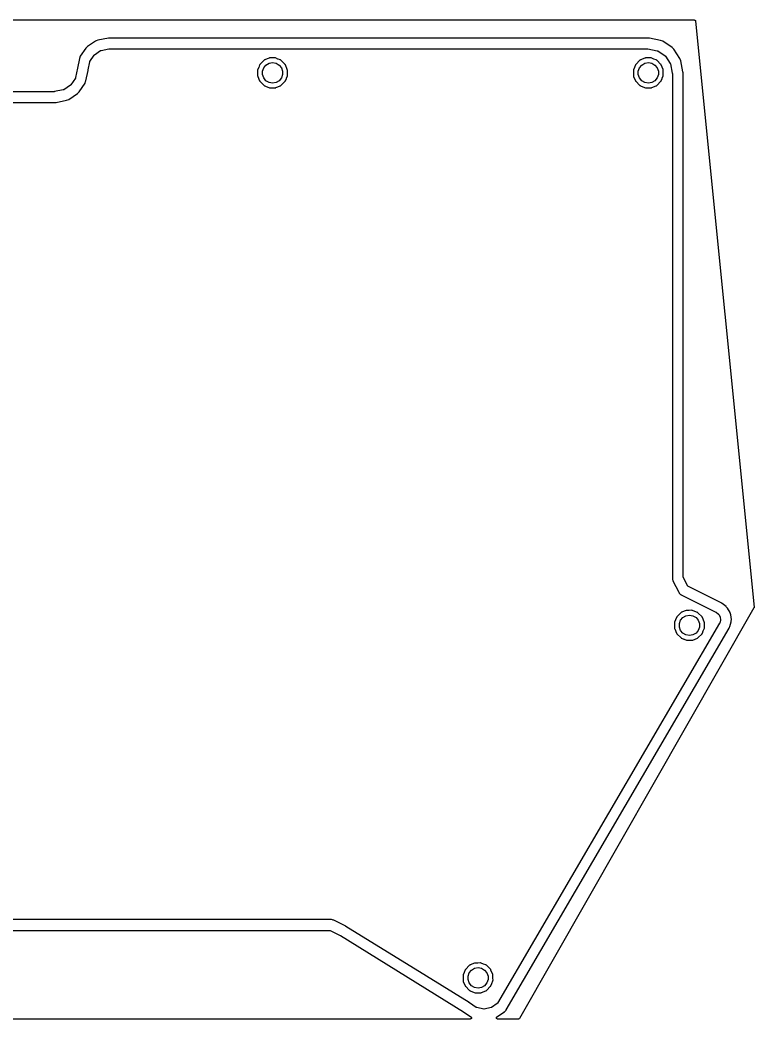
# Model space of a CAD drawing. Extents: x 64 to 222, y -146 to -38.
# Drawn here: x 142.9 to 222.2, y -146.1 to -38.1 of the extents above; entities that cross this region are included whole.
import ezdxf

# ---------------------------------------------------------------- set-up
doc = ezdxf.new("R2010")
doc.units = 0
doc.header["$MEASUREMENT"] = 0
doc.layers.add('BLACK', color=7, linetype='CONTINUOUS')

msp = doc.modelspace()

# ---------------------------------------------------------------- linework, layer by layer
at = {"layer": 'Black'}
for p, q in [((63.627, -38.1), (215.785, -38.1)), ((215.785, -38.1), (215.79, -38.1008)), ((215.79, -38.1008), (215.795, -38.1004)), ((215.795, -38.1004), (215.811, -38.1046)), ((215.811, -38.1046), (215.829, -38.1077)), ((215.829, -38.1077), (215.833, -38.1101)), ((215.833, -38.1101), (215.837, -38.1112)), ((215.837, -38.1112), (215.852, -38.121)), ((215.852, -38.121), (215.867, -38.1297)), ((215.867, -38.1297), (215.87, -38.1334)), ((215.87, -38.1334), (215.874, -38.1361)), ((215.874, -38.1361), (215.884, -38.1502)), ((215.884, -38.1502), (215.895, -38.1635)), ((215.895, -38.1635), (215.897, -38.168)), ((215.897, -38.168), (215.899, -38.1719)), ((215.899, -38.1719), (215.904, -38.1886)), ((215.904, -38.1886), (215.91, -38.2049)), ((215.91, -38.2049), (215.91, -38.2097)), ((215.91, -38.2097), (215.911, -38.2144)), ((215.911, -38.2144), (222.246, -101.56)), ((150.164, -40.9655), (149.985, -41.1437)), ((151.048, -40.3746), (150.164, -40.9655)), ((151.111, -40.3483), (151.048, -40.3746)), ((151.28, -40.2785), (151.111, -40.3483)), ((151.111, -40.3483), (151.111, -40.3483)), ((152.428, -40.0686), (151.28, -40.2785)), ((152.429, -40.0682), (152.428, -40.0686)), ((152.43, -40.0682), (152.429, -40.0682)), ((152.486, -40.057), (152.43, -40.0682)), ((210.8, -40.057), (152.486, -40.057)), ((210.856, -40.0682), (210.8, -40.057)), ((210.869, -40.0685), (210.856, -40.0682)), ((210.881, -40.0706), (210.869, -40.0685)), ((210.946, -40.0706), (210.881, -40.0706)), ((212.136, -40.3074), (210.946, -40.0706)), ((212.369, -40.4039), (212.136, -40.3074)), ((213.379, -41.0782), (212.369, -40.4039)), ((149.395, -42.028), (149.298, -42.2608)), ((149.985, -41.1437), (149.395, -42.028)), ((150.436, -42.5688), (150.883, -41.8985)), ((150.883, -41.8985), (150.885, -41.8965)), ((150.885, -41.8965), (150.887, -41.894)), ((150.887, -41.894), (150.901, -41.8806)), ((150.901, -41.8806), (150.914, -41.8666)), ((150.914, -41.8666), (150.916, -41.8654)), ((150.916, -41.8654), (150.918, -41.8635)), ((150.918, -41.8635), (151.589, -41.4156)), ((151.589, -41.4156), (151.591, -41.4145)), ((151.591, -41.4145), (151.593, -41.4126)), ((151.593, -41.4126), (151.611, -41.4056)), ((151.611, -41.4056), (151.629, -41.3978)), ((151.629, -41.3978), (151.632, -41.3976)), ((151.632, -41.3976), (151.635, -41.3966)), ((151.635, -41.3966), (152.495, -41.2254)), ((152.495, -41.2254), (152.508, -41.2252)), ((152.508, -41.2252), (152.52, -41.223)), ((152.52, -41.223), (210.75, -41.223)), ((210.75, -41.223), (210.762, -41.2252)), ((210.762, -41.2252), (210.775, -41.2254)), ((210.775, -41.2254), (211.783, -41.4259)), ((211.783, -41.4259), (211.785, -41.4269)), ((211.785, -41.4269), (211.788, -41.4271)), ((211.788, -41.4271), (211.806, -41.4349)), ((211.806, -41.4349), (211.824, -41.4419)), ((211.824, -41.4419), (211.826, -41.4438)), ((211.826, -41.4438), (211.829, -41.4449)), ((211.829, -41.4449), (212.624, -41.9762)), ((212.624, -41.9762), (212.626, -41.9782)), ((212.626, -41.9782), (212.628, -41.9794)), ((212.628, -41.9794), (212.642, -41.9934)), ((212.642, -41.9934), (212.656, -42.0067)), ((212.656, -42.0067), (212.657, -42.0092)), ((212.657, -42.0092), (212.659, -42.0113)), ((212.659, -42.0113), (213.19, -42.8064)), ((213.557, -41.2564), (213.379, -41.0782)), ((214.231, -42.2657), (213.557, -41.2564)), ((149.298, -42.2608), (149.088, -43.3163)), ((150.24, -43.5018), (150.417, -42.6146)), ((150.417, -42.6146), (150.418, -42.612)), ((150.418, -42.6092), (150.426, -42.5915)), ((150.418, -42.612), (150.418, -42.6092)), ((150.426, -42.5915), (150.433, -42.5735)), ((150.433, -42.5735), (150.434, -42.5713)), ((150.434, -42.5713), (150.436, -42.5688)), ((168.783, -42.963), (168.685, -43.2212)), ((168.785, -42.961), (168.783, -42.963)), ((168.794, -42.9476), (168.785, -42.961)), ((168.804, -42.9352), (168.794, -42.9476)), ((168.806, -42.9292), (168.804, -42.9352)), ((168.809, -42.9239), (168.806, -42.9292)), ((168.818, -42.903), (168.809, -42.9239)), ((169.27, -42.451), (168.818, -42.903)), ((169.224, -43.2629), (169.47, -42.9691)), ((169.289, -42.4433), (169.27, -42.451)), ((169.294, -42.4399), (169.289, -42.4433)), ((169.3, -42.4379), (169.294, -42.4399)), ((169.313, -42.4281), (169.3, -42.4379)), ((169.326, -42.4197), (169.313, -42.4281)), ((169.329, -42.4158), (169.326, -42.4197)), ((169.806, -42.2183), (169.329, -42.4158)), ((169.47, -42.9691), (169.802, -42.7774)), ((169.802, -42.7774), (170.18, -42.7108)), ((169.813, -42.2181), (169.806, -42.2183)), ((169.814, -42.2181), (169.813, -42.218)), ((169.813, -42.218), (169.813, -42.2181)), ((169.835, -42.2135), (169.814, -42.2181)), ((169.856, -42.209), (169.835, -42.2135)), ((169.857, -42.2086), (169.856, -42.2087)), ((169.856, -42.2087), (169.856, -42.209)), ((169.862, -42.2067), (169.857, -42.2086)), ((170.152, -42.207), (169.862, -42.2067)), ((170.154, -42.2066), (170.152, -42.207)), ((170.157, -42.2069), (170.154, -42.2066)), ((170.447, -42.1974), (170.157, -42.2069)), ((170.18, -42.7108), (170.558, -42.7774)), ((170.452, -42.1991), (170.447, -42.1974)), ((170.452, -42.1992), (170.452, -42.1991)), ((170.453, -42.1996), (170.452, -42.1992)), ((170.474, -42.2033), (170.453, -42.1996)), ((170.495, -42.2073), (170.474, -42.2033)), ((170.496, -42.2072), (170.495, -42.2073)), ((170.496, -42.2073), (170.496, -42.2072)), ((170.501, -42.2073), (170.496, -42.2073)), ((170.77, -42.3188), (170.501, -42.2073)), ((170.558, -42.7774), (170.89, -42.9691)), ((170.772, -42.3193), (170.77, -42.3188)), ((170.774, -42.3204), (170.772, -42.3193)), ((171.032, -42.4176), (170.774, -42.3204)), ((170.89, -42.9691), (171.136, -43.2629)), ((171.034, -42.4202), (171.032, -42.4176)), ((171.047, -42.4287), (171.034, -42.4202)), ((171.06, -42.4386), (171.047, -42.4287)), ((171.066, -42.4405), (171.06, -42.4386)), ((171.071, -42.4439), (171.066, -42.4405)), ((171.092, -42.4526), (171.071, -42.4439)), ((171.544, -42.9053), (171.092, -42.4526)), ((171.552, -42.9239), (171.544, -42.9053)), ((171.555, -42.9293), (171.552, -42.9239)), ((171.557, -42.9354), (171.555, -42.9293)), ((171.567, -42.9478), (171.557, -42.9354)), ((171.575, -42.9611), (171.567, -42.9478)), ((171.579, -42.9641), (171.575, -42.9611)), ((171.777, -43.4408), (171.579, -42.9641)), ((209.423, -42.963), (209.325, -43.2212)), ((209.425, -42.961), (209.423, -42.963)), ((209.434, -42.9476), (209.425, -42.961)), ((209.444, -42.9352), (209.434, -42.9476)), ((209.446, -42.9292), (209.444, -42.9352)), ((209.449, -42.9239), (209.446, -42.9292)), ((209.458, -42.903), (209.449, -42.9239)), ((209.91, -42.451), (209.458, -42.903)), ((209.864, -43.2629), (210.11, -42.9691)), ((209.929, -42.4433), (209.91, -42.451)), ((209.934, -42.4399), (209.929, -42.4433)), ((209.94, -42.4379), (209.934, -42.4399)), ((209.953, -42.4281), (209.94, -42.4379)), ((209.966, -42.4197), (209.953, -42.4281)), ((209.969, -42.4158), (209.966, -42.4197)), ((210.446, -42.2183), (209.969, -42.4158)), ((210.11, -42.9691), (210.442, -42.7774)), ((210.442, -42.7774), (210.82, -42.7108)), ((210.453, -42.2181), (210.446, -42.2183)), ((210.454, -42.2181), (210.453, -42.218)), ((210.453, -42.218), (210.453, -42.2181)), ((210.475, -42.2135), (210.454, -42.2181)), ((210.496, -42.209), (210.475, -42.2135)), ((210.497, -42.2086), (210.496, -42.2087)), ((210.496, -42.2087), (210.496, -42.209)), ((210.502, -42.2067), (210.497, -42.2086)), ((210.792, -42.207), (210.502, -42.2067)), ((210.794, -42.2066), (210.792, -42.207)), ((210.797, -42.2069), (210.794, -42.2066)), ((211.087, -42.1974), (210.797, -42.2069)), ((210.82, -42.7108), (211.198, -42.7774)), ((211.092, -42.1991), (211.087, -42.1974)), ((211.092, -42.1992), (211.092, -42.1991)), ((211.093, -42.1996), (211.092, -42.1992)), ((211.114, -42.2033), (211.093, -42.1996)), ((211.135, -42.2073), (211.114, -42.2033)), ((211.136, -42.2072), (211.135, -42.2073)), ((211.136, -42.2073), (211.136, -42.2072)), ((211.141, -42.2073), (211.136, -42.2073)), ((211.41, -42.3188), (211.141, -42.2073)), ((211.198, -42.7774), (211.53, -42.9691)), ((211.412, -42.3193), (211.41, -42.3188)), ((211.414, -42.3204), (211.412, -42.3193)), ((211.672, -42.4176), (211.414, -42.3204)), ((211.53, -42.9691), (211.776, -43.2629)), ((211.674, -42.4202), (211.672, -42.4176)), ((211.687, -42.4287), (211.674, -42.4202)), ((211.7, -42.4386), (211.687, -42.4287)), ((211.706, -42.4405), (211.7, -42.4386)), ((211.711, -42.4439), (211.706, -42.4405)), ((211.732, -42.4526), (211.711, -42.4439)), ((212.184, -42.9053), (211.732, -42.4526)), ((212.192, -42.9239), (212.184, -42.9053)), ((212.195, -42.9293), (212.192, -42.9239)), ((212.197, -42.9354), (212.195, -42.9293)), ((212.207, -42.9478), (212.197, -42.9354)), ((212.215, -42.9611), (212.207, -42.9478)), ((212.219, -42.9641), (212.215, -42.9611)), ((212.417, -43.4408), (212.219, -42.9641)), ((213.19, -42.8064), (213.191, -42.809)), ((213.191, -42.809), (213.193, -42.8111)), ((213.193, -42.8111), (213.2, -42.8291)), ((213.2, -42.8291), (213.208, -42.8468)), ((213.208, -42.8468), (213.208, -42.8496)), ((213.208, -42.8496), (213.209, -42.8522)), ((213.209, -42.8522), (213.41, -43.8602)), ((214.328, -42.4985), (214.231, -42.2657)), ((214.564, -43.689), (214.328, -42.4985)), ((149.088, -43.3163), (148.887, -44.3258)), ((149.088, -43.3163), (149.088, -43.3163)), ((150.006, -44.6795), (150.232, -43.5437)), ((150.232, -43.5437), (150.24, -43.5018)), ((150.232, -43.5437), (150.232, -43.5437)), ((150.24, -43.5018), (150.24, -43.5018)), ((168.564, -43.5432), (168.562, -43.5477)), ((168.562, -43.5477), (168.572, -43.8384)), ((168.565, -43.542), (168.564, -43.5426)), ((168.564, -43.5426), (168.564, -43.5432)), ((168.568, -43.5209), (168.565, -43.542)), ((168.572, -43.4999), (168.568, -43.5209)), ((168.684, -43.2252), (168.572, -43.4937)), ((168.572, -43.4937), (168.572, -43.4986)), ((168.572, -43.4986), (168.572, -43.4992)), ((168.572, -43.4992), (168.572, -43.4999)), ((168.572, -43.8384), (168.572, -43.8405)), ((168.572, -43.8405), (168.572, -43.8426)), ((168.572, -43.8426), (168.572, -44.1334)), ((168.572, -44.1334), (168.574, -44.1379)), ((168.574, -44.1379), (168.574, -44.1385)), ((168.574, -44.1385), (168.574, -44.1391)), ((168.574, -44.1391), (168.578, -44.1601)), ((168.578, -44.1601), (168.583, -44.181)), ((168.583, -44.181), (168.583, -44.1816)), ((168.583, -44.1816), (168.583, -44.1823)), ((168.583, -44.1823), (168.583, -44.1892)), ((168.583, -44.1892), (168.781, -44.6659)), ((168.685, -43.2212), (168.684, -43.2231)), ((168.684, -43.2231), (168.684, -43.2252)), ((169.093, -43.6233), (169.224, -43.2629)), ((169.093, -44.0067), (169.093, -43.6233)), ((169.224, -44.3671), (169.093, -44.0067)), ((171.136, -43.2629), (171.267, -43.6233)), ((171.267, -44.0067), (171.136, -44.3671)), ((171.267, -43.6233), (171.267, -44.0067)), ((171.676, -44.4048), (171.788, -44.1363)), ((171.777, -43.4477), (171.777, -43.4408)), ((171.777, -43.4484), (171.777, -43.4477)), ((171.777, -43.449), (171.777, -43.4484)), ((171.782, -43.4699), (171.777, -43.449)), ((171.786, -43.4909), (171.782, -43.4699)), ((171.786, -43.4915), (171.786, -43.4909)), ((171.786, -43.4921), (171.786, -43.4915)), ((171.788, -43.4965), (171.786, -43.4921)), ((171.788, -43.5265), (171.788, -43.4965)), ((171.788, -43.7874), (171.788, -43.5265)), ((171.788, -43.5265), (171.788, -43.5265)), ((171.788, -43.5265), (171.788, -43.5265)), ((171.788, -43.7895), (171.788, -43.7874)), ((171.788, -43.7916), (171.788, -43.7895)), ((171.798, -44.0823), (171.788, -43.7916)), ((171.788, -44.1301), (171.792, -44.1091)), ((171.788, -44.1308), (171.788, -44.1301)), ((171.788, -44.1314), (171.788, -44.1308)), ((171.788, -44.1363), (171.788, -44.1314)), ((171.792, -44.1091), (171.795, -44.088)), ((171.795, -44.088), (171.796, -44.0874)), ((171.796, -44.0868), (171.798, -44.0823)), ((171.796, -44.0874), (171.796, -44.0868)), ((209.204, -43.5432), (209.202, -43.5477)), ((209.202, -43.5477), (209.212, -43.8384)), ((209.205, -43.542), (209.204, -43.5426)), ((209.204, -43.5426), (209.204, -43.5432)), ((209.208, -43.5209), (209.205, -43.542)), ((209.212, -43.4999), (209.208, -43.5209)), ((209.324, -43.2252), (209.212, -43.4937)), ((209.212, -43.4937), (209.212, -43.4986)), ((209.212, -43.4986), (209.212, -43.4992)), ((209.212, -43.4992), (209.212, -43.4999)), ((209.212, -43.8384), (209.212, -43.8405)), ((209.212, -43.8405), (209.212, -43.8426)), ((209.212, -43.8426), (209.212, -44.1334)), ((209.212, -44.1334), (209.214, -44.1379)), ((209.214, -44.1379), (209.214, -44.1385)), ((209.214, -44.1385), (209.214, -44.1391)), ((209.214, -44.1391), (209.218, -44.1601)), ((209.218, -44.1601), (209.223, -44.181)), ((209.223, -44.181), (209.223, -44.1816)), ((209.223, -44.1816), (209.223, -44.1823)), ((209.223, -44.1823), (209.223, -44.1892)), ((209.223, -44.1892), (209.421, -44.6659)), ((209.325, -43.2212), (209.324, -43.2231)), ((209.324, -43.2231), (209.324, -43.2252)), ((209.733, -43.6233), (209.864, -43.2629)), ((209.733, -44.0067), (209.733, -43.6233)), ((209.864, -44.3671), (209.733, -44.0067)), ((211.776, -43.2629), (211.907, -43.6233)), ((211.907, -44.0067), (211.776, -44.3671)), ((211.907, -43.6233), (211.907, -44.0067)), ((212.316, -44.4048), (212.428, -44.1363)), ((212.417, -43.4477), (212.417, -43.4408)), ((212.417, -43.4484), (212.417, -43.4477)), ((212.417, -43.449), (212.417, -43.4484)), ((212.422, -43.4699), (212.417, -43.449)), ((212.426, -43.4909), (212.422, -43.4699)), ((212.426, -43.4915), (212.426, -43.4909)), ((212.426, -43.4921), (212.426, -43.4915)), ((212.428, -43.4966), (212.426, -43.4921)), ((212.428, -43.7874), (212.428, -43.4966)), ((212.428, -43.7895), (212.428, -43.7874)), ((212.428, -43.7916), (212.428, -43.7895)), ((212.438, -44.0823), (212.428, -43.7916)), ((212.428, -44.1301), (212.432, -44.1091)), ((212.428, -44.1308), (212.428, -44.1301)), ((212.428, -44.1314), (212.428, -44.1308)), ((212.428, -44.1363), (212.428, -44.1314)), ((212.432, -44.1091), (212.435, -44.088)), ((212.435, -44.088), (212.436, -44.0874)), ((212.436, -44.0868), (212.438, -44.0823)), ((212.436, -44.0874), (212.436, -44.0868)), ((213.41, -43.8602), (213.41, -43.8726)), ((213.41, -43.8726), (213.412, -43.8849)), ((213.412, -43.8849), (213.412, -98.4125)), ((214.564, -43.7464), (214.564, -43.689)), ((214.567, -43.7587), (214.564, -43.7464)), ((214.567, -43.7712), (214.567, -43.7587)), ((214.578, -43.8275), (214.567, -43.7712)), ((214.578, -98.2574), (214.578, -43.8275)), ((148.34, -45.145), (147.602, -45.6384)), ((148.342, -45.1431), (148.34, -45.145)), ((148.345, -45.1419), (148.342, -45.1431)), ((148.358, -45.1279), (148.345, -45.1419)), ((148.372, -45.1145), (148.358, -45.1279)), ((148.373, -45.112), (148.372, -45.1145)), ((148.375, -45.11), (148.373, -45.112)), ((148.868, -44.3716), (148.375, -45.11)), ((148.87, -44.369), (148.868, -44.3716)), ((148.871, -44.3669), (148.87, -44.369)), ((148.878, -44.3489), (148.871, -44.3669)), ((148.886, -44.3312), (148.878, -44.3489)), ((148.887, -44.3258), (148.886, -44.3284)), ((148.886, -44.3284), (148.886, -44.3312)), ((149.273, -45.8648), (149.909, -44.9123)), ((149.909, -44.9123), (149.971, -44.7647)), ((149.971, -44.7647), (150.006, -44.6795)), ((149.971, -44.7647), (149.971, -44.7647)), ((168.781, -44.6659), (168.785, -44.6689)), ((168.785, -44.6689), (168.793, -44.6822)), ((168.793, -44.6822), (168.803, -44.6946)), ((168.803, -44.6946), (168.805, -44.7007)), ((168.805, -44.7007), (168.808, -44.7061)), ((168.808, -44.7061), (168.816, -44.7247)), ((168.816, -44.7247), (169.268, -45.1774)), ((169.47, -44.6609), (169.224, -44.3671)), ((169.268, -45.1774), (169.289, -45.1861)), ((169.289, -45.1861), (169.294, -45.1895)), ((169.294, -45.1895), (169.3, -45.1914)), ((169.3, -45.1914), (169.313, -45.2013)), ((169.313, -45.2013), (169.326, -45.2098)), ((169.326, -45.2098), (169.328, -45.2124)), ((169.328, -45.2124), (169.586, -45.3096)), ((169.802, -44.8526), (169.47, -44.6609)), ((169.586, -45.3096), (169.588, -45.3107)), ((169.588, -45.3107), (169.59, -45.3112)), ((169.59, -45.3112), (169.859, -45.4227)), ((170.18, -44.9192), (169.802, -44.8526)), ((170.558, -44.8526), (170.18, -44.9192)), ((170.554, -45.4117), (171.031, -45.2142)), ((170.89, -44.6609), (170.558, -44.8526)), ((171.136, -44.3671), (170.89, -44.6609)), ((171.031, -45.2142), (171.034, -45.2103)), ((171.034, -45.2103), (171.047, -45.2019)), ((171.047, -45.2019), (171.06, -45.1921)), ((171.06, -45.1921), (171.066, -45.1901)), ((171.066, -45.1901), (171.071, -45.1867)), ((171.071, -45.1867), (171.09, -45.179)), ((171.09, -45.179), (171.542, -44.727)), ((171.542, -44.727), (171.551, -44.7061)), ((171.551, -44.7061), (171.554, -44.7008)), ((171.554, -44.7008), (171.556, -44.6948)), ((171.556, -44.6948), (171.566, -44.6824)), ((171.566, -44.6824), (171.575, -44.669)), ((171.575, -44.669), (171.577, -44.667)), ((171.577, -44.667), (171.675, -44.4088)), ((171.675, -44.4088), (171.676, -44.4069)), ((171.676, -44.4069), (171.676, -44.4048)), ((209.421, -44.6659), (209.425, -44.6689)), ((209.425, -44.6689), (209.433, -44.6822)), ((209.433, -44.6822), (209.443, -44.6946)), ((209.443, -44.6946), (209.445, -44.7007)), ((209.445, -44.7007), (209.448, -44.7061)), ((209.448, -44.7061), (209.456, -44.7247)), ((209.456, -44.7247), (209.908, -45.1774)), ((210.11, -44.6609), (209.864, -44.3671)), ((209.908, -45.1774), (209.929, -45.1861)), ((209.929, -45.1861), (209.934, -45.1895)), ((209.934, -45.1895), (209.94, -45.1914)), ((209.94, -45.1914), (209.953, -45.2013)), ((209.953, -45.2013), (209.966, -45.2098)), ((209.966, -45.2098), (209.968, -45.2124)), ((209.968, -45.2124), (210.226, -45.3096)), ((210.442, -44.8526), (210.11, -44.6609)), ((210.226, -45.3096), (210.228, -45.3107)), ((210.228, -45.3107), (210.23, -45.3112)), ((210.23, -45.3112), (210.499, -45.4227)), ((210.82, -44.9192), (210.442, -44.8526)), ((211.198, -44.8526), (210.82, -44.9192)), ((211.194, -45.4117), (211.671, -45.2142)), ((211.53, -44.6609), (211.198, -44.8526)), ((211.776, -44.3671), (211.53, -44.6609)), ((211.671, -45.2142), (211.674, -45.2103)), ((211.674, -45.2103), (211.687, -45.2019)), ((211.687, -45.2019), (211.7, -45.1921)), ((211.7, -45.1921), (211.706, -45.1901)), ((211.706, -45.1901), (211.711, -45.1867)), ((211.711, -45.1867), (211.73, -45.179)), ((211.73, -45.179), (212.182, -44.727)), ((212.182, -44.727), (212.191, -44.7061)), ((212.191, -44.7061), (212.194, -44.7008)), ((212.194, -44.7008), (212.196, -44.6948)), ((212.196, -44.6948), (212.206, -44.6824)), ((212.206, -44.6824), (212.215, -44.669)), ((212.215, -44.669), (212.217, -44.667)), ((212.217, -44.667), (212.315, -44.4088)), ((212.315, -44.4088), (212.316, -44.4069)), ((212.316, -44.4069), (212.316, -44.4048)), ((146.59, -45.847), (136.73, -45.847)), ((146.602, -45.8448), (146.59, -45.847)), ((146.615, -45.8446), (146.602, -45.8448)), ((147.556, -45.6574), (146.615, -45.8446)), ((147.558, -45.6564), (147.556, -45.6574)), ((147.561, -45.6562), (147.558, -45.6564)), ((147.579, -45.6484), (147.561, -45.6562)), ((147.597, -45.6414), (147.579, -45.6484)), ((147.599, -45.6396), (147.597, -45.6414)), ((147.602, -45.6384), (147.599, -45.6396)), ((148.142, -46.6794), (149.095, -46.043)), ((149.095, -46.043), (149.273, -45.8648)), ((169.859, -45.4227), (169.864, -45.4227)), ((169.864, -45.4227), (169.864, -45.4228)), ((169.864, -45.4228), (169.865, -45.4227)), ((169.865, -45.4227), (169.886, -45.4267)), ((169.886, -45.4267), (169.907, -45.4304)), ((169.907, -45.4304), (169.908, -45.4308)), ((169.908, -45.4308), (169.908, -45.4309)), ((169.908, -45.4309), (169.913, -45.4326)), ((169.913, -45.4326), (170.203, -45.4231)), ((170.203, -45.4231), (170.206, -45.4234)), ((170.206, -45.4234), (170.208, -45.423)), ((170.208, -45.423), (170.498, -45.4233)), ((170.498, -45.4233), (170.503, -45.4214)), ((170.503, -45.4214), (170.504, -45.4213)), ((170.504, -45.421), (170.525, -45.4165)), ((170.504, -45.4213), (170.504, -45.421)), ((170.525, -45.4165), (170.546, -45.4119)), ((170.546, -45.4119), (170.547, -45.412)), ((170.547, -45.4119), (170.554, -45.4117)), ((170.547, -45.412), (170.547, -45.4119)), ((210.499, -45.4227), (210.504, -45.4227)), ((210.504, -45.4227), (210.504, -45.4228)), ((210.504, -45.4228), (210.505, -45.4227)), ((210.505, -45.4227), (210.526, -45.4267)), ((210.526, -45.4267), (210.547, -45.4304)), ((210.547, -45.4304), (210.548, -45.4308)), ((210.548, -45.4308), (210.548, -45.4309)), ((210.548, -45.4309), (210.553, -45.4326)), ((210.553, -45.4326), (210.843, -45.4231)), ((210.843, -45.4231), (210.845, -45.4234)), ((210.845, -45.4234), (210.848, -45.423)), ((210.848, -45.423), (211.138, -45.4233)), ((211.138, -45.4233), (211.143, -45.4214)), ((211.143, -45.4214), (211.144, -45.4213)), ((211.144, -45.421), (211.165, -45.4165)), ((211.144, -45.4213), (211.144, -45.421)), ((211.165, -45.4165), (211.186, -45.4119)), ((211.186, -45.4119), (211.187, -45.412)), ((211.187, -45.4119), (211.194, -45.4117)), ((211.187, -45.412), (211.187, -45.4119)), ((136.673, -47.013), (146.647, -47.013)), ((146.647, -47.013), (146.704, -47.0018)), ((146.704, -47.0018), (146.716, -47.0015)), ((146.716, -47.0015), (146.729, -46.9994)), ((146.729, -46.9994), (146.786, -46.9994)), ((146.786, -46.9994), (147.91, -46.7759)), ((147.91, -46.7759), (148.142, -46.6794)), ((213.412, -98.4125), (213.415, -98.4252)), ((213.415, -98.4252), (213.415, -98.4456)), ((213.415, -98.4456), (213.416, -98.4659)), ((213.416, -98.4659), (213.416, -98.4662)), ((213.416, -98.4662), (213.439, -98.5515)), ((213.439, -98.5515), (213.44, -98.5561)), ((213.44, -98.5561), (213.441, -98.5603)), ((213.441, -98.5603), (213.459, -98.6472)), ((213.459, -98.6472), (213.459, -98.6474)), ((213.459, -98.6474), (213.467, -98.666)), ((213.467, -98.666), (213.476, -98.6844)), ((213.476, -98.6844), (213.479, -98.6969)), ((213.479, -98.6969), (214.103, -99.9445)), ((214.579, -98.2646), (214.578, -98.2574)), ((214.579, -98.2719), (214.579, -98.2646)), ((214.583, -98.2862), (214.579, -98.2719)), ((214.586, -98.3008), (214.583, -98.2862)), ((214.589, -98.3072), (214.586, -98.3008)), ((214.591, -98.3142), (214.589, -98.3072)), ((215.046, -99.2226), (214.591, -98.3142)), ((215.057, -99.2376), (215.046, -99.2226)), ((215.067, -99.2531), (215.057, -99.2376)), ((215.07, -99.2552), (215.067, -99.2531)), ((215.072, -99.258), (215.07, -99.2552)), ((215.087, -99.2683), (215.072, -99.258)), ((215.102, -99.2794), (215.087, -99.2683)), ((216.161, -99.8085), (215.102, -99.2794)), ((214.103, -99.9445), (214.15, -100.005)), ((214.15, -100.005), (214.154, -100.013)), ((214.154, -100.013), (214.16, -100.02)), ((214.16, -100.02), (214.191, -100.075)), ((214.191, -100.075), (214.212, -100.091)), ((214.212, -100.091), (214.222, -100.103)), ((214.222, -100.103), (214.234, -100.113)), ((214.234, -100.113), (214.25, -100.134)), ((214.25, -100.134), (214.305, -100.165)), ((214.305, -100.165), (214.312, -100.171)), ((214.312, -100.171), (214.32, -100.175)), ((214.32, -100.175), (214.38, -100.222)), ((214.38, -100.222), (218.117, -102.09)), ((218.69, -101.073), (216.161, -99.8085)), ((218.735, -101.108), (218.69, -101.073)), ((218.746, -101.114), (218.735, -101.108)), ((218.756, -101.121), (218.746, -101.114)), ((218.807, -101.147), (218.756, -101.121)), ((219.225, -101.471), (218.807, -101.147)), ((219.246, -101.496), (219.225, -101.471)), ((222.23, -101.635), (196.887, -145.986)), ((214.355, -102.141), (213.903, -102.593)), ((214.374, -102.133), (214.355, -102.141)), ((214.379, -102.13), (214.374, -102.133)), ((214.385, -102.128), (214.379, -102.13)), ((214.398, -102.118), (214.385, -102.128)), ((214.411, -102.11), (214.398, -102.118)), ((214.414, -102.106), (214.411, -102.11)), ((214.891, -101.908), (214.414, -102.106)), ((214.555, -102.659), (214.887, -102.467)), ((214.887, -102.467), (215.265, -102.401)), ((214.898, -101.908), (214.891, -101.908)), ((214.899, -101.908), (214.898, -101.908)), ((214.898, -101.908), (214.898, -101.908)), ((214.92, -101.903), (214.899, -101.908)), ((214.941, -101.899), (214.92, -101.903)), ((214.942, -101.899), (214.941, -101.899)), ((214.941, -101.899), (214.941, -101.899)), ((214.947, -101.897), (214.942, -101.899)), ((215.237, -101.897), (214.947, -101.897)), ((215.239, -101.897), (215.237, -101.897)), ((215.242, -101.897), (215.239, -101.897)), ((215.532, -101.887), (215.242, -101.897)), ((215.265, -102.401), (215.643, -102.467)), ((215.537, -101.889), (215.532, -101.887)), ((215.538, -101.89), (215.537, -101.889)), ((215.537, -101.889), (215.537, -101.889)), ((215.559, -101.893), (215.538, -101.89)), ((215.58, -101.897), (215.559, -101.893)), ((215.581, -101.897), (215.58, -101.897)), ((215.586, -101.897), (215.581, -101.897)), ((215.581, -101.897), (215.581, -101.897)), ((215.855, -102.009), (215.586, -101.897)), ((215.643, -102.467), (215.975, -102.659)), ((215.857, -102.009), (215.855, -102.009)), ((215.859, -102.01), (215.857, -102.009)), ((216.117, -102.108), (215.859, -102.01)), ((216.119, -102.11), (216.117, -102.108)), ((216.132, -102.119), (216.119, -102.11)), ((216.145, -102.129), (216.132, -102.119)), ((216.151, -102.131), (216.145, -102.129)), ((216.156, -102.134), (216.151, -102.131)), ((216.177, -102.143), (216.156, -102.134)), ((216.629, -102.595), (216.177, -102.143)), ((218.117, -102.09), (218.127, -102.098)), ((218.127, -102.098), (218.138, -102.103)), ((218.138, -102.103), (218.409, -102.314)), ((218.409, -102.314), (218.411, -102.316)), ((218.411, -102.316), (218.413, -102.317)), ((218.413, -102.317), (218.425, -102.332)), ((218.425, -102.332), (218.438, -102.346)), ((218.438, -102.346), (218.439, -102.349)), ((218.439, -102.349), (218.441, -102.351)), ((218.441, -102.351), (218.576, -102.587)), ((219.39, -101.662), (219.246, -101.496)), ((219.246, -101.496), (219.246, -101.496)), ((219.652, -102.121), (219.39, -101.662)), ((219.668, -102.167), (219.652, -102.121)), ((219.732, -102.36), (219.668, -102.167)), ((219.668, -102.167), (219.668, -102.167)), ((219.798, -102.885), (219.732, -102.36)), ((222.236, -101.619), (222.23, -101.635)), ((222.243, -101.604), (222.236, -101.619)), ((222.245, -101.594), (222.243, -101.599)), ((222.243, -101.599), (222.243, -101.604)), ((222.246, -101.56), (222.245, -101.577)), ((222.245, -101.577), (222.245, -101.594)), ((218.525, -103.291), (194.524, -144.345)), ((213.649, -103.233), (213.647, -103.238)), ((213.647, -103.238), (213.657, -103.528)), ((213.65, -103.232), (213.649, -103.233)), ((213.649, -103.233), (213.649, -103.233)), ((213.653, -103.211), (213.65, -103.232)), ((213.657, -103.19), (213.653, -103.211)), ((213.769, -102.915), (213.657, -103.184)), ((213.657, -103.184), (213.657, -103.189)), ((213.657, -103.189), (213.657, -103.189)), ((213.657, -103.189), (213.657, -103.19)), ((213.657, -103.528), (213.657, -103.53)), ((213.657, -103.53), (213.657, -103.533)), ((213.657, -103.533), (213.657, -103.823)), ((213.77, -102.911), (213.769, -102.913)), ((213.769, -102.913), (213.769, -102.915)), ((213.868, -102.653), (213.77, -102.911)), ((213.87, -102.651), (213.868, -102.653)), ((213.879, -102.638), (213.87, -102.651)), ((213.889, -102.625), (213.879, -102.638)), ((213.891, -102.619), (213.889, -102.625)), ((213.894, -102.614), (213.891, -102.619)), ((213.903, -102.593), (213.894, -102.614)), ((214.178, -103.313), (214.309, -102.953)), ((214.178, -103.697), (214.178, -103.313)), ((214.309, -102.953), (214.555, -102.659)), ((215.975, -102.659), (216.221, -102.953)), ((216.221, -102.953), (216.352, -103.313)), ((216.352, -103.313), (216.352, -103.697)), ((216.637, -102.614), (216.629, -102.595)), ((216.64, -102.619), (216.637, -102.614)), ((216.642, -102.625), (216.64, -102.619)), ((216.652, -102.638), (216.642, -102.625)), ((216.66, -102.651), (216.652, -102.638)), ((216.664, -102.654), (216.66, -102.651)), ((216.862, -103.131), (216.664, -102.654)), ((216.862, -103.138), (216.862, -103.131)), ((216.862, -103.139), (216.862, -103.138)), ((216.862, -103.138), (216.862, -103.138)), ((216.867, -103.16), (216.862, -103.139)), ((216.871, -103.181), (216.867, -103.16)), ((216.871, -103.182), (216.871, -103.181)), ((216.871, -103.181), (216.871, -103.181)), ((216.873, -103.187), (216.871, -103.182)), ((216.873, -103.477), (216.873, -103.187)), ((216.873, -103.48), (216.873, -103.477)), ((216.873, -103.482), (216.873, -103.48)), ((216.883, -103.772), (216.873, -103.482)), ((218.53, -103.276), (218.525, -103.291)), ((218.537, -103.261), (218.53, -103.276)), ((218.622, -102.953), (218.537, -103.261)), ((218.576, -102.587), (218.577, -102.59)), ((218.577, -102.59), (218.578, -102.592)), ((218.578, -102.592), (218.584, -102.61)), ((218.584, -102.61), (218.59, -102.629)), ((218.59, -102.629), (218.59, -102.631)), ((218.59, -102.631), (218.591, -102.634)), ((218.591, -102.634), (218.625, -102.903)), ((218.623, -102.948), (218.622, -102.95)), ((218.622, -102.95), (218.622, -102.953)), ((218.624, -102.928), (218.623, -102.948)), ((218.626, -102.909), (218.624, -102.928)), ((218.625, -102.903), (218.625, -102.906)), ((218.625, -102.906), (218.626, -102.909)), ((219.641, -103.647), (219.78, -103.137)), ((219.78, -103.137), (219.785, -103.067)), ((219.785, -103.067), (219.798, -102.885)), ((195.455, -145.063), (219.572, -103.81)), ((213.657, -103.823), (213.659, -103.828)), ((213.659, -103.828), (213.659, -103.829)), ((213.659, -103.829), (213.659, -103.829)), ((213.659, -103.829), (213.663, -103.85)), ((213.663, -103.85), (213.668, -103.871)), ((213.668, -103.871), (213.668, -103.872)), ((213.668, -103.872), (213.668, -103.872)), ((213.668, -103.872), (213.668, -103.879)), ((213.668, -103.879), (213.866, -104.356)), ((213.866, -104.356), (213.87, -104.359)), ((213.87, -104.359), (213.878, -104.372)), ((213.878, -104.372), (213.888, -104.385)), ((213.888, -104.385), (213.89, -104.391)), ((213.89, -104.391), (213.893, -104.396)), ((213.893, -104.396), (213.901, -104.415)), ((213.901, -104.415), (214.353, -104.867)), ((214.309, -104.057), (214.178, -103.697)), ((214.555, -104.351), (214.309, -104.057)), ((214.887, -104.543), (214.555, -104.351)), ((215.265, -104.609), (214.887, -104.543)), ((215.643, -104.543), (215.265, -104.609)), ((215.975, -104.351), (215.643, -104.543)), ((216.221, -104.057), (215.975, -104.351)), ((216.175, -104.869), (216.627, -104.417)), ((216.352, -103.697), (216.221, -104.057)), ((216.627, -104.417), (216.636, -104.396)), ((216.636, -104.396), (216.639, -104.391)), ((216.639, -104.391), (216.641, -104.385)), ((216.641, -104.385), (216.651, -104.372)), ((216.651, -104.372), (216.66, -104.359)), ((216.66, -104.359), (216.662, -104.357)), ((216.662, -104.357), (216.76, -104.099)), ((216.76, -104.099), (216.761, -104.097)), ((216.761, -104.095), (216.873, -103.826)), ((216.761, -104.097), (216.761, -104.095)), ((216.873, -103.82), (216.877, -103.799)), ((216.873, -103.821), (216.873, -103.82)), ((216.873, -103.826), (216.873, -103.821)), ((216.873, -103.821), (216.873, -103.821)), ((216.877, -103.799), (216.88, -103.778)), ((216.88, -103.778), (216.881, -103.777)), ((216.881, -103.777), (216.883, -103.772)), ((216.881, -103.777), (216.881, -103.777)), ((219.572, -103.81), (219.598, -103.734)), ((219.598, -103.734), (219.602, -103.727)), ((219.602, -103.727), (219.605, -103.719)), ((219.605, -103.719), (219.641, -103.647)), ((214.353, -104.867), (214.374, -104.876)), ((214.374, -104.876), (214.379, -104.879)), ((214.379, -104.879), (214.385, -104.881)), ((214.385, -104.881), (214.398, -104.891)), ((214.398, -104.891), (214.411, -104.9)), ((214.411, -104.9), (214.413, -104.902)), ((214.413, -104.902), (214.671, -105)), ((214.671, -105), (214.673, -105.001)), ((214.673, -105.001), (214.675, -105.001)), ((214.675, -105.001), (214.944, -105.113)), ((214.944, -105.113), (214.949, -105.113)), ((214.949, -105.113), (214.949, -105.113)), ((214.949, -105.113), (214.95, -105.113)), ((214.95, -105.113), (214.971, -105.117)), ((214.971, -105.117), (214.992, -105.12)), ((214.992, -105.12), (214.993, -105.121)), ((214.993, -105.121), (214.993, -105.121)), ((214.993, -105.121), (214.998, -105.123)), ((214.998, -105.123), (215.288, -105.113)), ((215.288, -105.113), (215.29, -105.113)), ((215.29, -105.113), (215.293, -105.113)), ((215.293, -105.113), (215.583, -105.113)), ((215.583, -105.113), (215.588, -105.111)), ((215.588, -105.111), (215.589, -105.111)), ((215.589, -105.111), (215.61, -105.107)), ((215.589, -105.111), (215.589, -105.111)), ((215.61, -105.107), (215.631, -105.102)), ((215.631, -105.102), (215.632, -105.102)), ((215.632, -105.102), (215.632, -105.102)), ((215.632, -105.102), (215.639, -105.102)), ((215.639, -105.102), (216.116, -104.904)), ((216.116, -104.904), (216.119, -104.9)), ((216.119, -104.9), (216.132, -104.892)), ((216.132, -104.892), (216.145, -104.882)), ((216.145, -104.882), (216.151, -104.88)), ((216.151, -104.88), (216.156, -104.877)), ((216.156, -104.877), (216.175, -104.869)), ((176.517, -135.307), (72.4599, -135.307)), ((176.53, -135.31), (176.517, -135.307)), ((176.551, -135.31), (176.53, -135.31)), ((176.571, -135.311), (176.551, -135.31)), ((176.657, -135.334), (176.571, -135.311)), ((176.571, -135.311), (176.571, -135.311)), ((176.661, -135.335), (176.657, -135.334)), ((176.665, -135.336), (176.661, -135.335)), ((176.752, -135.354), (176.665, -135.336)), ((176.771, -135.362), (176.752, -135.354)), ((176.752, -135.354), (176.752, -135.354)), ((176.789, -135.371), (176.771, -135.362)), ((176.802, -135.374), (176.789, -135.371)), ((178.05, -135.998), (176.802, -135.374)), ((178.065, -136.01), (178.05, -135.998)), ((178.082, -136.019), (178.065, -136.01)), ((72.4025, -136.473), (176.362, -136.473)), ((176.362, -136.473), (176.37, -136.474)), ((176.37, -136.474), (176.377, -136.474)), ((176.377, -136.474), (176.391, -136.478)), ((176.391, -136.478), (176.406, -136.481)), ((176.406, -136.481), (176.412, -136.484)), ((176.412, -136.484), (176.419, -136.486)), ((176.419, -136.486), (177.51, -137.032)), ((177.51, -137.032), (177.515, -137.036)), ((177.515, -137.036), (177.521, -137.038)), ((177.521, -137.038), (190.818, -145.269)), ((178.099, -136.029), (178.082, -136.019)), ((178.117, -136.036), (178.099, -136.029)), ((186.822, -141.425), (178.117, -136.036)), ((191.495, -140.241), (191.043, -140.693)), ((191.514, -140.233), (191.495, -140.241)), ((191.519, -140.23), (191.514, -140.233)), ((191.525, -140.228), (191.519, -140.23)), ((191.538, -140.218), (191.525, -140.228)), ((191.551, -140.21), (191.538, -140.218)), ((191.554, -140.206), (191.551, -140.21)), ((192.031, -140.008), (191.554, -140.206)), ((192.038, -140.008), (192.031, -140.008)), ((192.039, -140.008), (192.038, -140.008)), ((192.038, -140.008), (192.038, -140.008)), ((192.06, -140.003), (192.039, -140.008)), ((192.081, -139.999), (192.06, -140.003)), ((192.082, -139.999), (192.081, -139.999)), ((192.081, -139.999), (192.081, -139.999)), ((192.087, -139.997), (192.082, -139.999)), ((192.377, -139.997), (192.087, -139.997)), ((192.379, -139.997), (192.377, -139.997)), ((192.382, -139.997), (192.379, -139.997)), ((192.672, -139.987), (192.382, -139.997)), ((192.677, -139.989), (192.672, -139.987)), ((192.678, -139.99), (192.677, -139.989)), ((192.677, -139.989), (192.677, -139.989)), ((192.699, -139.993), (192.678, -139.99)), ((192.72, -139.997), (192.699, -139.993)), ((192.721, -139.997), (192.72, -139.997)), ((192.726, -139.997), (192.721, -139.997)), ((192.721, -139.997), (192.721, -139.997)), ((192.995, -140.109), (192.726, -139.997)), ((192.997, -140.109), (192.995, -140.109)), ((192.999, -140.11), (192.997, -140.109)), ((193.257, -140.208), (192.999, -140.11)), ((193.259, -140.21), (193.257, -140.208)), ((193.272, -140.219), (193.259, -140.21)), ((193.285, -140.229), (193.272, -140.219)), ((193.291, -140.231), (193.285, -140.229)), ((193.296, -140.234), (193.291, -140.231)), ((193.317, -140.243), (193.296, -140.234)), ((193.769, -140.695), (193.317, -140.243)), ((190.789, -141.333), (190.787, -141.338)), ((190.787, -141.338), (190.797, -141.628)), ((190.79, -141.332), (190.789, -141.333)), ((190.789, -141.333), (190.789, -141.333)), ((190.793, -141.311), (190.79, -141.332)), ((190.797, -141.29), (190.793, -141.311)), ((190.909, -141.015), (190.797, -141.284)), ((190.797, -141.284), (190.797, -141.289)), ((190.797, -141.289), (190.797, -141.289)), ((190.797, -141.289), (190.797, -141.29)), ((190.91, -141.011), (190.909, -141.013)), ((190.909, -141.013), (190.909, -141.015)), ((191.008, -140.753), (190.91, -141.011)), ((191.01, -140.751), (191.008, -140.753)), ((191.019, -140.738), (191.01, -140.751)), ((191.029, -140.725), (191.019, -140.738)), ((191.031, -140.719), (191.029, -140.725)), ((191.034, -140.714), (191.031, -140.719)), ((191.043, -140.693), (191.034, -140.714)), ((191.318, -141.413), (191.449, -141.053)), ((191.318, -141.797), (191.318, -141.413)), ((191.449, -141.053), (191.695, -140.759)), ((191.695, -140.759), (192.027, -140.567)), ((192.027, -140.567), (192.405, -140.501)), ((192.405, -140.501), (192.783, -140.567)), ((192.783, -140.567), (193.115, -140.759)), ((193.115, -140.759), (193.361, -141.053)), ((193.361, -141.053), (193.492, -141.413)), ((193.492, -141.413), (193.492, -141.797)), ((193.777, -140.714), (193.769, -140.695)), ((193.78, -140.719), (193.777, -140.714)), ((193.782, -140.725), (193.78, -140.719)), ((193.792, -140.738), (193.782, -140.725)), ((193.8, -140.751), (193.792, -140.738)), ((193.804, -140.754), (193.8, -140.751)), ((194.002, -141.231), (193.804, -140.754)), ((194.002, -141.238), (194.002, -141.231)), ((194.002, -141.239), (194.002, -141.238)), ((194.002, -141.238), (194.002, -141.238)), ((194.007, -141.26), (194.002, -141.239)), ((194.011, -141.281), (194.007, -141.26)), ((194.011, -141.282), (194.011, -141.281)), ((194.011, -141.281), (194.011, -141.281)), ((194.013, -141.287), (194.011, -141.282)), ((194.013, -141.577), (194.013, -141.287)), ((191.431, -144.278), (186.822, -141.425)), ((190.797, -141.628), (190.797, -141.63)), ((190.797, -141.63), (190.797, -141.633)), ((190.797, -141.633), (190.797, -141.923)), ((190.797, -141.923), (190.799, -141.928)), ((190.799, -141.928), (190.799, -141.929)), ((190.799, -141.929), (190.799, -141.929)), ((190.799, -141.929), (190.803, -141.95)), ((190.803, -141.95), (190.808, -141.971)), ((190.808, -141.971), (190.808, -141.972)), ((190.808, -141.972), (190.808, -141.972)), ((190.808, -141.972), (190.808, -141.979)), ((190.808, -141.979), (191.006, -142.456)), ((191.006, -142.456), (191.01, -142.459)), ((191.01, -142.459), (191.018, -142.472)), ((191.018, -142.472), (191.028, -142.485)), ((191.028, -142.485), (191.03, -142.491)), ((191.03, -142.491), (191.033, -142.496)), ((191.449, -142.157), (191.318, -141.797)), ((191.695, -142.451), (191.449, -142.157)), ((192.027, -142.643), (191.695, -142.451)), ((193.115, -142.451), (192.783, -142.643)), ((193.361, -142.157), (193.115, -142.451)), ((193.492, -141.797), (193.361, -142.157)), ((193.776, -142.496), (193.779, -142.491)), ((193.779, -142.491), (193.781, -142.485)), ((193.781, -142.485), (193.791, -142.472)), ((193.791, -142.472), (193.8, -142.459)), ((193.8, -142.459), (193.802, -142.457)), ((193.802, -142.457), (193.9, -142.199)), ((193.9, -142.199), (193.901, -142.197)), ((193.901, -142.195), (194.013, -141.926)), ((193.901, -142.197), (193.901, -142.195)), ((194.013, -141.579), (194.013, -141.577)), ((194.013, -141.582), (194.013, -141.579)), ((194.023, -141.872), (194.013, -141.582)), ((194.013, -141.92), (194.017, -141.899)), ((194.013, -141.921), (194.013, -141.92)), ((194.013, -141.926), (194.013, -141.921)), ((194.013, -141.921), (194.013, -141.921)), ((194.017, -141.899), (194.02, -141.878)), ((194.02, -141.878), (194.021, -141.877)), ((194.021, -141.877), (194.023, -141.872)), ((194.021, -141.877), (194.021, -141.877)), ((191.033, -142.496), (191.041, -142.515)), ((191.041, -142.515), (191.493, -142.967)), ((191.493, -142.967), (191.514, -142.976)), ((191.514, -142.976), (191.519, -142.979)), ((191.519, -142.979), (191.525, -142.981)), ((191.525, -142.981), (191.538, -142.991)), ((191.538, -142.991), (191.551, -143)), ((191.551, -143), (191.553, -143.002)), ((191.553, -143.002), (191.811, -143.1)), ((191.811, -143.1), (191.813, -143.101)), ((191.813, -143.101), (191.815, -143.101)), ((191.815, -143.101), (192.084, -143.213)), ((192.405, -142.709), (192.027, -142.643)), ((192.084, -143.213), (192.089, -143.213)), ((192.089, -143.213), (192.089, -143.213)), ((192.089, -143.213), (192.09, -143.213)), ((192.09, -143.213), (192.111, -143.217)), ((192.111, -143.217), (192.132, -143.22)), ((192.132, -143.22), (192.133, -143.221)), ((192.133, -143.221), (192.133, -143.221)), ((192.133, -143.221), (192.138, -143.223)), ((192.138, -143.223), (192.428, -143.213)), ((192.783, -142.643), (192.405, -142.709)), ((192.428, -143.213), (192.43, -143.213)), ((192.43, -143.213), (192.433, -143.213)), ((192.433, -143.213), (192.723, -143.213)), ((192.723, -143.213), (192.728, -143.211)), ((192.728, -143.211), (192.729, -143.211)), ((192.729, -143.211), (192.75, -143.207)), ((192.729, -143.211), (192.729, -143.211)), ((192.75, -143.207), (192.771, -143.202)), ((192.771, -143.202), (192.772, -143.202)), ((192.772, -143.202), (192.772, -143.202)), ((192.772, -143.202), (192.779, -143.202)), ((192.779, -143.202), (193.256, -143.004)), ((193.256, -143.004), (193.259, -143)), ((193.259, -143), (193.272, -142.992)), ((193.272, -142.992), (193.285, -142.982)), ((193.285, -142.982), (193.291, -142.98)), ((193.291, -142.98), (193.296, -142.977)), ((193.296, -142.977), (193.315, -142.969)), ((193.315, -142.969), (193.767, -142.517)), ((193.767, -142.517), (193.776, -142.496)), ((191.432, -144.278), (191.431, -144.278)), ((191.431, -144.278), (191.431, -144.278)), ((191.45, -144.29), (191.432, -144.278)), ((191.432, -144.278), (191.432, -144.278)), ((191.468, -144.302), (191.45, -144.29)), ((191.469, -144.302), (191.468, -144.302)), ((192.215, -144.801), (191.469, -144.302)), ((191.469, -144.302), (191.469, -144.302)), ((191.469, -144.302), (191.469, -144.302)), ((194.485, -144.386), (193.865, -144.801)), ((194.49, -144.382), (194.485, -144.386)), ((194.496, -144.378), (194.49, -144.382)), ((194.506, -144.366), (194.496, -144.378)), ((194.517, -144.356), (194.506, -144.366)), ((194.52, -144.35), (194.517, -144.356)), ((194.524, -144.345), (194.52, -144.35)), ((190.818, -145.269), (190.819, -145.271)), ((190.819, -145.271), (190.821, -145.272)), ((190.821, -145.272), (191.638, -145.817)), ((192.218, -144.802), (192.215, -144.801)), ((192.22, -144.804), (192.218, -144.802)), ((192.238, -144.811), (192.22, -144.804)), ((192.256, -144.819), (192.238, -144.811)), ((192.259, -144.819), (192.256, -144.819)), ((192.261, -144.82), (192.259, -144.819)), ((193.015, -144.97), (192.261, -144.82)), ((193.018, -144.97), (193.015, -144.97)), ((193.021, -144.971), (193.018, -144.97)), ((193.04, -144.97), (193.021, -144.971)), ((193.059, -144.971), (193.04, -144.97)), ((193.062, -144.97), (193.059, -144.971)), ((193.065, -144.97), (193.062, -144.97)), ((193.819, -144.82), (193.065, -144.97)), ((193.821, -144.819), (193.819, -144.82)), ((193.824, -144.819), (193.821, -144.819)), ((193.842, -144.811), (193.824, -144.819)), ((193.86, -144.804), (193.842, -144.811)), ((193.862, -144.802), (193.86, -144.804)), ((193.865, -144.801), (193.862, -144.802)), ((194.442, -145.817), (195.258, -145.272)), ((195.258, -145.272), (195.265, -145.265)), ((195.265, -145.265), (195.282, -145.253)), ((195.282, -145.253), (195.294, -145.245)), ((195.294, -145.245), (195.357, -145.173)), ((195.357, -145.173), (195.36, -145.171)), ((195.36, -145.171), (195.362, -145.168)), ((195.362, -145.168), (195.43, -145.1)), ((195.43, -145.1), (195.438, -145.088)), ((195.438, -145.088), (195.449, -145.07)), ((195.449, -145.07), (195.455, -145.063)), ((191.568, -146.05), (63.627, -146.05)), ((191.575, -146.049), (191.568, -146.05)), ((191.581, -146.049), (191.575, -146.049)), ((191.596, -146.045), (191.581, -146.049)), ((191.611, -146.042), (191.596, -146.045)), ((191.617, -146.039), (191.611, -146.042)), ((191.624, -146.037), (191.617, -146.039)), ((191.636, -146.028), (191.624, -146.037)), ((191.649, -146.02), (191.636, -146.028)), ((191.638, -145.817), (191.643, -145.822)), ((191.643, -145.822), (191.649, -145.826)), ((191.649, -145.826), (191.659, -145.837)), ((191.654, -146.015), (191.649, -146.02)), ((191.659, -146.011), (191.654, -146.015)), ((191.659, -145.837), (191.67, -145.848)), ((191.668, -145.998), (191.659, -146.011)), ((191.678, -145.987), (191.668, -145.998)), ((191.67, -145.848), (191.673, -145.854)), ((191.673, -145.854), (191.678, -145.859)), ((191.678, -145.859), (191.683, -145.874)), ((191.68, -145.98), (191.678, -145.987)), ((191.684, -145.974), (191.68, -145.98)), ((191.683, -145.874), (191.69, -145.887)), ((191.688, -145.959), (191.684, -145.974)), ((191.693, -145.945), (191.688, -145.959)), ((191.69, -145.887), (191.69, -145.894)), ((191.69, -145.894), (191.693, -145.901)), ((191.693, -145.901), (191.693, -145.916)), ((191.693, -145.916), (191.694, -145.931)), ((191.694, -145.931), (191.693, -145.938)), ((191.693, -145.938), (191.693, -145.945)), ((194.386, -145.931), (194.387, -145.916)), ((194.387, -145.938), (194.386, -145.931)), ((194.387, -145.901), (194.39, -145.894)), ((194.387, -145.916), (194.387, -145.901)), ((194.387, -145.945), (194.387, -145.938)), ((194.392, -145.959), (194.387, -145.945)), ((194.39, -145.887), (194.397, -145.874)), ((194.39, -145.894), (194.39, -145.887)), ((194.396, -145.974), (194.392, -145.959)), ((194.4, -145.98), (194.396, -145.974)), ((194.397, -145.874), (194.402, -145.859)), ((194.402, -145.987), (194.4, -145.98)), ((194.402, -145.859), (194.407, -145.854)), ((194.412, -145.998), (194.402, -145.987)), ((194.407, -145.854), (194.41, -145.848)), ((194.41, -145.848), (194.421, -145.837)), ((194.421, -146.011), (194.412, -145.998)), ((194.421, -145.837), (194.431, -145.826)), ((194.426, -146.015), (194.421, -146.011)), ((194.431, -146.02), (194.426, -146.015)), ((194.431, -145.826), (194.437, -145.822)), ((194.444, -146.028), (194.431, -146.02)), ((194.437, -145.822), (194.442, -145.817)), ((194.456, -146.037), (194.444, -146.028)), ((194.463, -146.039), (194.456, -146.037)), ((194.469, -146.042), (194.463, -146.039)), ((194.484, -146.045), (194.469, -146.042)), ((194.499, -146.049), (194.484, -146.045)), ((194.505, -146.049), (194.499, -146.049)), ((194.512, -146.05), (194.505, -146.049)), ((196.776, -146.05), (194.512, -146.05)), ((196.777, -146.05), (196.776, -146.05)), ((196.798, -146.046), (196.777, -146.05)), ((196.777, -146.05), (196.777, -146.05)), ((196.82, -146.042), (196.798, -146.046)), ((196.839, -146.031), (196.82, -146.042)), ((196.82, -146.042), (196.82, -146.042)), ((196.82, -146.042), (196.82, -146.042)), ((196.858, -146.02), (196.839, -146.031)), ((196.872, -146.003), (196.858, -146.02)), ((196.858, -146.02), (196.858, -146.02)), ((196.858, -146.02), (196.858, -146.02)), ((196.886, -145.987), (196.872, -146.003)), ((196.887, -145.986), (196.886, -145.986)), ((196.886, -145.986), (196.886, -145.987))]:
    msp.add_line(p, q, dxfattribs=at)

doc.saveas('drawing.dxf')
